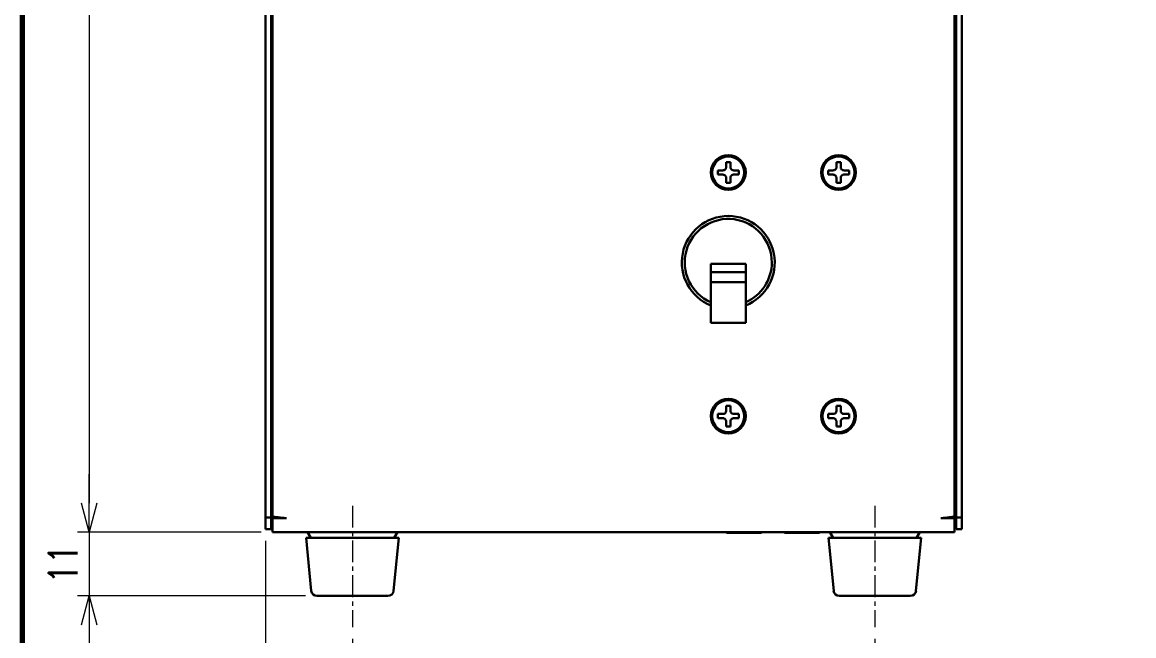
# Model space of a CAD drawing. Header units: millimetres. Extents: x 8 to 774, y 1 to 562.
# Drawn here: x 8 to 199.5, y 194.1 to 299.9 of the extents above; entities that cross this region are included whole.
import ezdxf

# ---------------------------------------------------------------- set-up
doc = ezdxf.new("R2010")
doc.units = ezdxf.units.MM
doc.linetypes.add('CENTER', pattern=[2, 1.25, -0.25, 0.25, -0.25])
doc.layers.get('0').update_dxf_attribs({"lineweight": 9})
doc.layers.get('Defpoints').update_dxf_attribs({"lineweight": 9})
for name, color, linetype, lineweight in [('2KD_寸法１', 7, 'Continuous', 15), ('2KD_寸法１ @ 2', 7, 'Continuous', 15), ('AUX', 7, 'Continuous', 40)]:
    doc.layers.add(name, color=color, linetype=linetype, lineweight=lineweight)
doc.styles.get("Standard").update_dxf_attribs({"font": 'simplex.shx', "width": 0.8, "bigfont": 'extfont.shx'})
doc.dimstyles.new('KD-STD', dxfattribs={"dimscale": 0, "dimtxt": 2.5, "dimasz": 2.5, "dimexe": 1, "dimexo": 1, "dimgap": 1, "dimtad": 1, "dimdsep": 46, "dimtxsty": 'Standard', "dimblk": 'OPEN30', "dimcen": 0, "dimadec": 0, "dimazin": 0, "dimtfac": 1, "dimtmove": 0, "dimatfit": 3, "dimldrblk": 'OPEN30', "dimfxl": 1, "dimtfill": 1, "dimtolj": 1, "dimtzin": 0, "dimlwd": 15, "dimlwe": 15, "dimarcsym": 0})

# ---------------------------------------------------------------- blocks, each defined once
blk = doc.blocks.new('_Open30')
at = {"lineweight": -2}
for p, q in [((-1, 0.268), (0, 0)), ((0, 0), (-1, -0.268)), ((0, 0), (-1, 0))]:
    blk.add_line(p, q, dxfattribs=at)
blk = doc.blocks.new('*D30')
at = {"layer": '2KD_寸法１', "color": 0, "lineweight": 15}
for p, q in [((49.89, 402), (17.53, 402)), ((19.53, 397), (19.53, 217)), ((49.14, 212), (17.53, 212))]:
    blk.add_line(p, q, dxfattribs=at)
at = {"layer": 'Defpoints', "color": 0}
for p in [(51.89, 402), (19.53, 212), (51.14, 212)]:
    blk.add_point(p, dxfattribs=at)
at = {"layer": '2KD_寸法１', "color": 0, "lineweight": 15, "xscale": 5, "yscale": 5, "zscale": 5}
for p, rotation in [((19.53, 402), 90), ((19.53, 212), 270)]:
    blk.add_blockref('_Open30', p, dxfattribs=dict(at, rotation=rotation))
at = {"layer": '2KD_寸法１', "color": 0, "insert": (15.03, 307), "char_height": 5, "attachment_point": 5, "rotation": 90, "bg_fill": 3, "box_fill_scale": 1.1, "bg_fill_color": 9, "bg_fill_true_color": 13158600, "bg_fill_transparency": 4391066}
blk.add_mtext('\\A1;190', dxfattribs=at)
blk = doc.blocks.new('*D31')
at = {"layer": '2KD_寸法１', "color": 0, "lineweight": 15}
for p, q in [((19.53, 217), (19.53, 222)), ((49.14, 212), (17.53, 212)), ((19.53, 212), (19.53, 201)), ((56.79, 201), (17.53, 201)), ((19.53, 196), (19.53, 191))]:
    blk.add_line(p, q, dxfattribs=at)
at = {"layer": 'Defpoints', "color": 0}
for p in [(51.14, 212), (19.53, 201), (58.79, 201)]:
    blk.add_point(p, dxfattribs=at)
at = {"layer": '2KD_寸法１', "color": 0, "lineweight": 15, "xscale": 5, "yscale": 5, "zscale": 5}
for p, rotation in [((19.53, 212), 270), ((19.53, 201), 90)]:
    blk.add_blockref('_Open30', p, dxfattribs=dict(at, rotation=rotation))
at = {"layer": '2KD_寸法１', "color": 0, "insert": (15.03, 206.5), "char_height": 5, "attachment_point": 5, "rotation": 90, "bg_fill": 3, "box_fill_scale": 1.1, "bg_fill_color": 9, "bg_fill_true_color": 13158600, "bg_fill_transparency": 4391170}
blk.add_mtext('\\A1;11', dxfattribs=at)
blk = doc.blocks.new('*D32')
at = {"layer": '2KD_寸法１', "color": 0, "lineweight": 15}
for p, q in [((64.89, 193.59), (64.89, 176.7)), ((154.89, 193.59), (154.89, 176.7)), ((69.89, 178.7), (149.89, 178.7))]:
    blk.add_line(p, q, dxfattribs=at)
at = {"layer": 'Defpoints', "color": 0}
for p in [(64.89, 195.59), (154.89, 195.59), (154.89, 178.7)]:
    blk.add_point(p, dxfattribs=at)
at = {"layer": '2KD_寸法１', "color": 0, "lineweight": 15, "xscale": 5, "yscale": 5, "zscale": 5, "rotation": 180}
blk.add_blockref('_Open30', (64.89, 178.7), dxfattribs=at)
at = {"layer": '2KD_寸法１', "color": 0, "lineweight": 15, "xscale": 5, "yscale": 5, "zscale": 5}
blk.add_blockref('_Open30', (154.89, 178.7), dxfattribs=at)
at = {"layer": '2KD_寸法１', "color": 0, "insert": (109.89, 183.2), "char_height": 5, "attachment_point": 5, "bg_fill": 3, "box_fill_scale": 1.1, "bg_fill_color": 9, "bg_fill_true_color": 13158600, "bg_fill_transparency": 4391434}
blk.add_mtext('\\A1;90', dxfattribs=at)
blk = doc.blocks.new('*D35')
at = {"layer": '2KD_寸法１', "color": 0, "lineweight": 15}
for p, q in [((49.89, 210.5), (49.89, 176.7)), ((64.89, 193.59), (64.89, 176.7)), ((54.89, 178.7), (59.89, 178.7))]:
    blk.add_line(p, q, dxfattribs=at)
at = {"layer": 'Defpoints', "color": 0}
for p in [(49.89, 212.5), (64.89, 195.59), (64.89, 178.7)]:
    blk.add_point(p, dxfattribs=at)
at = {"layer": '2KD_寸法１', "color": 0, "lineweight": 15, "xscale": 5, "yscale": 5, "zscale": 5, "rotation": 180}
blk.add_blockref('_Open30', (49.89, 178.7), dxfattribs=at)
at = {"layer": '2KD_寸法１', "color": 0, "lineweight": 15, "xscale": 5, "yscale": 5, "zscale": 5}
blk.add_blockref('_Open30', (64.89, 178.7), dxfattribs=at)
at = {"layer": '2KD_寸法１', "color": 0, "insert": (57.39, 183.2), "char_height": 5, "attachment_point": 5, "bg_fill": 3, "box_fill_scale": 1.1, "bg_fill_color": 9, "bg_fill_true_color": 13158600, "bg_fill_transparency": 4391678}
blk.add_mtext('\\A1;15', dxfattribs=at)
blk = doc.blocks.new('A$C54D20959')
at = {"color": 7, "linetype": 'Continuous', "lineweight": 30}
for p, q in [((-60, -187.5), (-60, -2)), ((-59, -187.5), (-59, -2)), ((-58.75, -3.4), (-58.75, -187.25)), ((58.75, -187.25), (58.75, -3.4)), ((59, -2), (59, -187.5)), ((60, -2), (60, -187.5)), ((20.12, -126.2), (19.38, -126.2)), ((19.38, -126.2), (19.38, -127.08)), ((20.12, -127.08), (20.12, -126.2)), ((39.12, -126.2), (38.38, -126.2)), ((38.38, -126.2), (38.38, -127.08)), ((39.12, -127.08), (39.12, -126.2)), ((18.83, -127.63), (17.95, -127.63)), ((17.95, -127.63), (17.95, -128.37)), ((21.55, -127.63), (20.67, -127.63)), ((21.55, -128.37), (21.55, -127.63)), ((37.83, -127.63), (36.95, -127.63)), ((36.95, -127.63), (36.95, -128.37)), ((40.55, -127.63), (39.67, -127.63)), ((40.55, -128.37), (40.55, -127.63)), ((17.95, -128.37), (18.83, -128.37)), ((19.38, -128.92), (19.38, -129.8)), ((19.38, -129.8), (20.12, -129.8)), ((20.12, -129.8), (20.12, -128.92)), ((20.67, -128.37), (21.55, -128.37)), ((36.95, -128.37), (37.83, -128.37)), ((38.38, -128.92), (38.38, -129.8)), ((38.38, -129.8), (39.12, -129.8)), ((39.12, -129.8), (39.12, -128.92)), ((39.67, -128.37), (40.55, -128.37)), ((22.75, -143.73), (16.75, -143.73)), ((16.75, -143.73), (16.75, -145.18)), ((16.75, -145.18), (22.75, -145.18)), ((16.75, -145.18), (16.75, -146.89)), ((22.75, -143.73), (22.75, -145.18)), ((22.75, -145.18), (22.75, -146.89)), ((22.75, -146.89), (16.75, -146.89)), ((16.75, -146.89), (16.75, -153.89)), ((22.75, -146.89), (22.75, -153.89)), ((16.75, -153.89), (22.75, -153.89)), ((20.12, -168.2), (19.38, -168.2)), ((19.38, -168.2), (19.38, -169.08)), ((20.12, -169.08), (20.12, -168.2)), ((39.12, -168.2), (38.38, -168.2)), ((38.38, -168.2), (38.38, -169.08)), ((39.12, -169.08), (39.12, -168.2)), ((18.83, -169.63), (17.95, -169.63)), ((17.95, -169.63), (17.95, -170.37)), ((17.95, -170.37), (18.83, -170.37)), ((21.55, -169.63), (20.67, -169.63)), ((20.67, -170.37), (21.55, -170.37)), ((21.55, -170.37), (21.55, -169.63)), ((37.83, -169.63), (36.95, -169.63)), ((36.95, -169.63), (36.95, -170.37)), ((36.95, -170.37), (37.83, -170.37)), ((40.55, -169.63), (39.67, -169.63)), ((39.67, -170.37), (40.55, -170.37)), ((40.55, -170.37), (40.55, -169.63)), ((19.38, -170.92), (19.38, -171.8)), ((19.38, -171.8), (20.12, -171.8)), ((20.12, -171.8), (20.12, -170.92)), ((38.38, -170.92), (38.38, -171.8)), ((38.38, -171.8), (39.12, -171.8)), ((39.12, -171.8), (39.12, -170.92)), ((-58.75, -183.75), (-59, -183.5)), ((59, -183.5), (58.75, -183.75)), ((-60, -189.5), (-60, -187.5)), ((-60, -187.5), (-59, -187.5)), ((-59, -186.5), (-58.75, -186.25)), ((-59, -187.5), (-59, -189.5)), ((-58.75, -187.25), (-58.75, -187.6)), ((-56.35, -187.6), (-58.75, -187.6)), ((-58.75, -187.6), (-58.75, -190)), ((58.75, -187.6), (56.35, -187.6)), ((58.75, -186.25), (59, -186.5)), ((58.75, -187.6), (58.75, -187.25)), ((58.75, -187.6), (58.75, -190)), ((59, -189.5), (59, -187.5)), ((59, -187.5), (60, -187.5)), ((60, -187.5), (60, -189.5)), ((-59, -189.5), (-60, -189.5)), ((60, -189.5), (59, -189.5)), ((-56.35, -190), (-58.75, -190)), ((56.35, -190), (-56.35, -190)), ((-53, -191), (-52.09, -200.1)), ((-37, -191), (-53, -191)), ((-52.77, -190), (-52.19, -191)), ((-37.91, -200.1), (-37, -191)), ((-37.81, -191), (-37.23, -190)), ((19.45, -190), (19.45, -190.1)), ((25.45, -190.1), (19.45, -190.1)), ((25.45, -190.1), (25.45, -190)), ((29.45, -190), (29.45, -190.1)), ((35.45, -190.1), (29.45, -190.1)), ((35.45, -190.1), (35.45, -190)), ((37, -191), (37.91, -200.1)), ((53, -191), (37, -191)), ((37.23, -190), (37.81, -191)), ((52.09, -200.1), (53, -191)), ((52.19, -191), (52.77, -190)), ((58.75, -190), (56.35, -190))]:
    blk.add_line(p, q, dxfattribs=at)
for centre, radius in [((19.75, -128), 3), ((19.75, -128), 2.75), ((38.75, -128), 3), ((38.75, -128), 2.75), ((19.75, -170), 3), ((19.75, -170), 2.75), ((38.75, -170), 3), ((38.75, -170), 2.75)]:
    blk.add_circle(centre, radius, dxfattribs=at)
for centre, radius, start, end in [((19.75, -143.5), 8, 292.0243, 247.9757), ((19.75, -143.5), 7.5, 0, 246.4218), ((19.75, -143.5), 7.5, 293.5782, 0), ((-51.1, -200), 1, 185.7106, 270), ((-38.9, -200), 1, 270, 354.2894), ((38.9, -200), 1, 185.7106, 270), ((51.1, -200), 1, 270, 354.2894)]:
    blk.add_arc(centre, radius, start, end, dxfattribs=at)
for points, knots in [([(19.38, -127.08), (19.38, -127.14), (19.37, -127.27), (19.27, -127.43), (19.14, -127.55), (18.98, -127.62), (18.88, -127.63), (18.83, -127.63)], [0, 0, 0, 0, 0.213041, 0.426406, 0.637778, 0.848277, 1, 1, 1, 1]), ([(20.67, -127.63), (20.61, -127.63), (20.48, -127.62), (20.32, -127.52), (20.2, -127.39), (20.13, -127.23), (20.12, -127.13), (20.12, -127.08)], [0, 0, 0, 0, 0.21304, 0.426404, 0.637777, 0.848277, 1, 1, 1, 1]), ([(38.38, -127.08), (38.38, -127.14), (38.37, -127.27), (38.27, -127.43), (38.14, -127.55), (37.98, -127.62), (37.88, -127.63), (37.83, -127.63)], [0, 0, 0, 0, 0.213041, 0.426406, 0.637778, 0.848277, 1, 1, 1, 1]), ([(39.67, -127.63), (39.61, -127.63), (39.48, -127.62), (39.32, -127.52), (39.2, -127.39), (39.13, -127.23), (39.12, -127.13), (39.12, -127.08)], [0, 0, 0, 0, 0.21304, 0.426406, 0.637778, 0.848277, 1, 1, 1, 1]), ([(18.83, -128.37), (18.89, -128.37), (19.02, -128.38), (19.18, -128.48), (19.3, -128.61), (19.37, -128.77), (19.38, -128.87), (19.38, -128.92)], [0, 0, 0, 0, 0.213041, 0.426405, 0.637777, 0.848277, 1, 1, 1, 1]), ([(20.12, -128.92), (20.12, -128.86), (20.13, -128.73), (20.23, -128.57), (20.36, -128.45), (20.52, -128.38), (20.62, -128.37), (20.67, -128.37)], [0, 0, 0, 0, 0.213045, 0.426406, 0.637778, 0.848277, 1, 1, 1, 1]), ([(37.83, -128.37), (37.89, -128.37), (38.02, -128.38), (38.18, -128.48), (38.3, -128.61), (38.37, -128.77), (38.38, -128.87), (38.38, -128.92)], [0, 0, 0, 0, 0.213041, 0.426406, 0.637778, 0.848277, 1, 1, 1, 1]), ([(39.12, -128.92), (39.12, -128.86), (39.13, -128.73), (39.23, -128.57), (39.36, -128.45), (39.52, -128.38), (39.62, -128.37), (39.67, -128.37)], [0, 0, 0, 0, 0.213045, 0.426406, 0.637778, 0.848277, 1, 1, 1, 1]), ([(19.38, -169.08), (19.38, -169.14), (19.37, -169.27), (19.27, -169.43), (19.14, -169.55), (18.98, -169.62), (18.88, -169.63), (18.83, -169.63)], [0, 0, 0, 0, 0.213038, 0.426403, 0.637774, 0.848277, 1, 1, 1, 1]), ([(18.83, -170.37), (18.89, -170.37), (19.02, -170.38), (19.18, -170.48), (19.3, -170.61), (19.37, -170.77), (19.38, -170.87), (19.38, -170.92)], [0, 0, 0, 0, 0.213041, 0.426406, 0.637776, 0.848276, 1, 1, 1, 1]), ([(20.67, -169.63), (20.61, -169.63), (20.48, -169.62), (20.32, -169.52), (20.2, -169.39), (20.13, -169.23), (20.12, -169.13), (20.12, -169.08)], [0, 0, 0, 0, 0.213041, 0.426406, 0.637776, 0.848276, 1, 1, 1, 1]), ([(20.12, -170.92), (20.12, -170.86), (20.13, -170.73), (20.23, -170.57), (20.36, -170.45), (20.52, -170.38), (20.62, -170.37), (20.67, -170.37)], [0, 0, 0, 0, 0.213038, 0.426403, 0.637774, 0.848277, 1, 1, 1, 1]), ([(38.38, -169.08), (38.38, -169.14), (38.37, -169.27), (38.27, -169.43), (38.14, -169.55), (37.98, -169.62), (37.88, -169.63), (37.83, -169.63)], [0, 0, 0, 0, 0.213037, 0.426404, 0.637774, 0.848277, 1, 1, 1, 1]), ([(37.83, -170.37), (37.89, -170.37), (38.02, -170.38), (38.18, -170.48), (38.3, -170.61), (38.37, -170.77), (38.38, -170.87), (38.38, -170.92)], [0, 0, 0, 0, 0.213041, 0.426407, 0.637777, 0.848276, 1, 1, 1, 1]), ([(39.67, -169.63), (39.61, -169.63), (39.48, -169.62), (39.32, -169.52), (39.2, -169.39), (39.13, -169.23), (39.12, -169.13), (39.12, -169.08)], [0, 0, 0, 0, 0.213041, 0.426407, 0.637777, 0.848276, 1, 1, 1, 1]), ([(39.12, -170.92), (39.12, -170.86), (39.13, -170.73), (39.23, -170.57), (39.36, -170.45), (39.52, -170.38), (39.62, -170.37), (39.67, -170.37)], [0, 0, 0, 0, 0.213037, 0.426404, 0.637774, 0.848277, 1, 1, 1, 1]), ([(-56.35, -187.6), (-56.66, -187.57), (-57.29, -187.51), (-58.09, -187.42), (-58.64, -187.33), (-58.71, -187.28), (-58.75, -187.25)], [0, 0, 0, 0, 0.25, 0.500001, 0.750001, 1, 1, 1, 1]), ([(58.75, -187.25), (58.71, -187.28), (58.64, -187.33), (58.09, -187.42), (57.29, -187.51), (56.66, -187.57), (56.35, -187.6)], [0, 0, 0, 0, 0.249999, 0.499999, 0.75, 1, 1, 1, 1]), ([(-51.09, -201), (-51.09, -201), (-51.14, -201), (-50.99, -201), (-50.63, -201), (-49.84, -201), (-48.42, -201), (-46.58, -201), (-44.99, -201), (-43.74, -201), (-42.55, -201), (-41.13, -201), (-40.38, -201), (-38.9, -201)], [0, 0, 0, 0, 0.000124, 0.080793, 0.161462, 0.240455, 0.387196, 0.533936, 0.612929, 0.693598, 0.774267, 0.85326, 1, 1, 1, 1]), ([(38.91, -201), (38.91, -201), (38.86, -201), (39.01, -201), (39.37, -201), (40.16, -201), (41.58, -201), (43.42, -201), (45.01, -201), (46.26, -201), (47.45, -201), (48.87, -201), (49.62, -201), (51.1, -201)], [0, 0, 0, 0, 0.000124, 0.080793, 0.161462, 0.240455, 0.387196, 0.533936, 0.612929, 0.693598, 0.774267, 0.85326, 1, 1, 1, 1])]:
    blk.add_open_spline(points, degree=3, knots=knots, dxfattribs=at)

msp = doc.modelspace()

# ---------------------------------------------------------------- linework, layer by layer
at = {"layer": '2KD_寸法１', "linetype": 'CENTER', "ltscale": 3}
for p, q in [((64.89, 216.557), (64.89, 195.594)), ((154.89, 216.557), (154.89, 195.594))]:
    msp.add_line(p, q, dxfattribs=at)
at = {"layer": 'AUX', "lineweight": 70}
msp.add_lwpolyline([(8, 8), (774, 8), (774, 562), (8, 562)], close=True, dxfattribs=at)

# ---------------------------------------------------------------- next in the draw order: dimensions: what is measured, and where the dimension line sits
at = {"layer": '2KD_寸法１ @ 2'}
dim = msp.add_linear_dim(base=(19.528, 211.997), p1=(51.89, 401.997), p2=(51.14, 211.997), angle=90, dimstyle='KD-STD', override={"dimscale": 2, "dimtix": 0, "dimtofl": 1, "dimtmove": 0, "dimatfit": 3}, dxfattribs=at)
dim.commit()
dim.dimension.update_dxf_attribs({"geometry": '*D30', "text_midpoint": (15.028, 306.997)})
dim = msp.add_linear_dim(base=(154.89, 178.699), p1=(64.89, 195.594), p2=(154.89, 195.594), dimstyle='KD-STD', override={"dimscale": 2, "dimtix": 0, "dimtofl": 1, "dimtmove": 0, "dimatfit": 3}, dxfattribs=at)
dim.commit()
dim.dimension.update_dxf_attribs({"geometry": '*D32', "text_midpoint": (109.89, 183.199)})

# ---------------------------------------------------------------- next in the draw order: dimensions: what is measured, and where the dimension line sits
dim = msp.add_linear_dim(base=(19.528, 200.996), p1=(51.14, 211.997), p2=(58.795, 200.996), angle=90, dimstyle='KD-STD', override={"dimscale": 2, "dimtix": 0, "dimtofl": 1, "dimtmove": 0, "dimatfit": 3}, dxfattribs=at)
dim.commit()
dim.dimension.update_dxf_attribs({"geometry": '*D31', "text_midpoint": (15.028, 206.497)})

# ---------------------------------------------------------------- next in the draw order: dimensions: what is measured, and where the dimension line sits
dim = msp.add_linear_dim(base=(64.89, 178.699), p1=(49.89, 212.497), p2=(64.89, 195.594), dimstyle='KD-STD', override={"dimscale": 2, "dimtix": 0, "dimtofl": 1, "dimtmove": 0, "dimatfit": 3}, dxfattribs=at)
dim.commit()
dim.dimension.update_dxf_attribs({"geometry": '*D35', "text_midpoint": (57.39, 183.199)})

# ---------------------------------------------------------------- next in the draw order: block references
msp.add_blockref('A$C54D20959', (109.89, 401.997))

doc.saveas('drawing.dxf')
